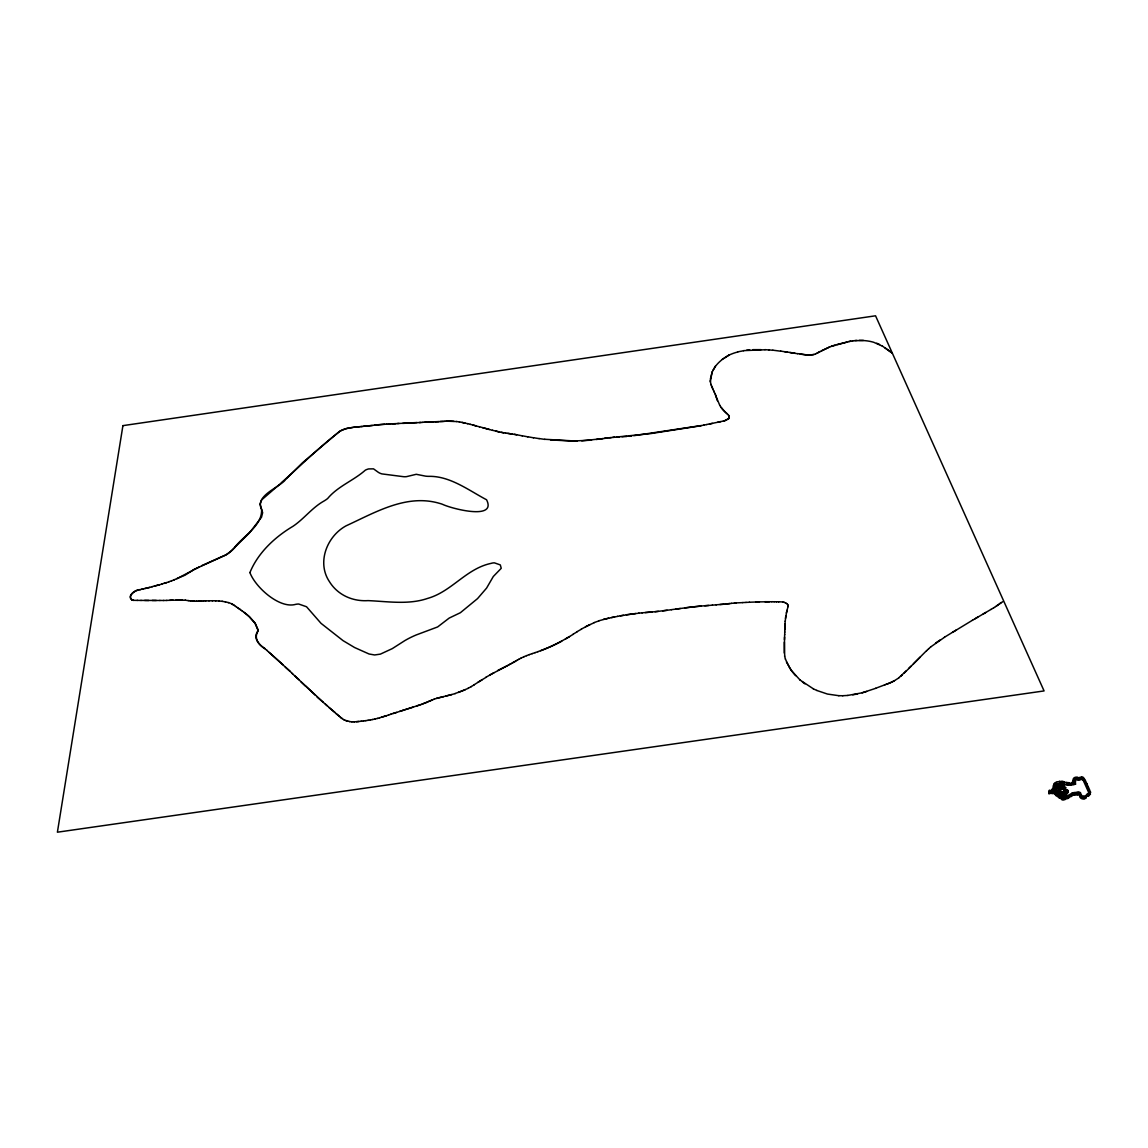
<?xml version="1.0" encoding="UTF-8"?>
<svg xmlns="http://www.w3.org/2000/svg" width="1148" height="1148" viewBox="0 0 1148 1148"><rect width="100%" height="100%" fill="white"/><g stroke="black" fill="none" stroke-linecap="round" stroke-linejoin="round"><path stroke-width="1.5" d="M788.102 606.632L788.002 605.613M784.83 632.074L784.974 623.924M784.888 629.549L785.16 621.168M1080.34 794.66L1080.34 794.603A5.223 3.645 10.1 0 0 1080.354 795.22L1081.717 797.831L1084.716 797.903A3.487 2.44 10.1 0 0 1085.764 797.257M1080.584 792.708L1080.569 792.766A5.223 3.645 10.1 0 0 1080.598 793.311L1081.961 795.923L1084.975 796.009A3.487 2.44 10 0 0 1086.022 795.349L1085.994 795.277M784.744 634.6L784.715 632.017M784.256 653.04L784.644 634.557M784.342 642.177L784.701 656.096M784.443 639.623L784.543 637.083M785.261 621.212L785.792 615.701M1075.733 784.027L1073.767 784.687M1053.175 789.035L1053.376 787.141M1054.639 792.909L1054.854 791.015M1055.199 789.207L1055.414 787.313M1055.342 790.412L1055.328 792.479M1055.658 788.432L1055.443 790.326A5.74 4.018 9.4 0 0 1054.926 791.962M1056.347 785.95L1055.873 789.752A2.64 1.851 9.3 0 0 1055.543 790.183M1056.217 787.7L1056.433 785.806M1055.787 795.076L1056.002 793.182M1056.117 787.872A1.765 1.234 9.1 0 0 1056.39 787.499L1056.921 785.103M1055.902 789.767A1.765 1.234 9.2 0 0 1056.174 789.394L1056.461 788.906A3.544 2.483 9.3 0 1 1056.892 788.303L1057.38 786.007A2.038 1.421 9.2 0 1 1057.652 785.634L1057.939 785.361A3.817 2.669 9.1 0 0 1058.37 784.902L1058.126 786.782A3.817 2.669 9.1 0 1 1057.71 787.241L1057.681 787.284M1057.437 784.586L1056.964 788.26M1057.724 785.548L1057.48 787.471A2.038 1.421 9.3 0 0 1057.136 787.887M1058.958 792.536L1058.915 792.493A3.3 2.31 9.4 0 1 1058.485 791.862L1058.427 789.25M1060.192 786.997C1058.112 787.327 1058.485 783.926 1060.408 785.103M1063.995 785.878C1060.666 783.381 1062.876 789.264 1059.432 789.207A4.692 3.286 9.5 0 0 1058.513 789.795L1058.671 789.924A3.3 2.31 9.4 0 0 1059.016 790.498L1058.901 792.479M1059.46 786.882L1059.604 784.199M1059.188 790.642L1059.547 788.375M1059.504 789.594L1059.475 792.981A5.453 3.803 9.5 0 0 1059.877 793.282M1059.59 792.034L1059.819 790.14M1059.934 788.949L1060.164 787.054L1061.871 786.524M1059.877 792.321L1060.092 790.427M1060.465 789.58C1061.312 784.414 1062.201 790.255 1060.135 789.738M1060.852 786.94L1061.068 785.045M1059.891 795.751L1060.293 793.11M1060.867 788.518L1061.096 786.624M1068.157 790.484L1066.191 789.35M1061.326 785.031L1061.312 786.983M1061.613 786.366L1061.843 784.471M1059.848 793.297A1.866 1.306 9.4 0 0 1061.01 793.612L1061.599 791.072M1063.765 787.772L1062.488 787.198L1062.718 785.304M1062.546 789.264L1062.775 787.37M1063.378 793.038L1063.593 791.144M1063.981 788.992L1064.196 787.083A1.909 1.335 9.4 0 0 1065.157 787.227L1064.497 786.165M1061.24 793.641L1061.642 793.684A8.108 5.668 9.3 0 0 1062.833 793.742L1063.794 791.833L1063.062 791.847A8.122 5.668 9.3 0 1 1062.015 791.804L1061.627 791.761M1060.967 795.578A7.548 5.281 9.5 0 0 1062.244 796.138L1063.077 796.138A2.999 2.109 9.5 0 0 1063.565 795.822L1063.78 793.914A3.243 2.267 9.6 0 1 1064.914 793.254L1065.416 792.924A1.464 1.019 9.6 0 1 1065.947 792.493L1065.717 794.387A1.464 1.019 9.6 0 0 1065.2 794.818L1064.253 793.483L1064.971 789.996M1064.598 794.359L1064.368 796.253A3.501 2.454 9.5 0 1 1063.823 796.655L1063.751 796.712M1064.842 793.153L1065.086 791.245L1064.397 791.632A1.851 1.292 9.4 0 1 1063.809 791.876M1065.086 792.837L1065.315 790.929M1065.2 792.665L1065.688 790.542A4.176 2.913 9.6 0 1 1066.621 789.967M1065.157 795.794L1065.416 792.924M1065.861 794.287L1066.09 792.393M1066.09 795.162L1066.32 793.268L1066.248 795.019M1067.052 790.513L1066.722 792.651A4.692 3.286 9.5 0 1 1066.506 793.397A4.879 3.415 9.4 0 1 1066.119 793.971L1066.09 794.014M1066.722 794.689L1066.951 792.794M710.311 379.256L712.205 371.981L715.434 366.083M1075.217 782.534L1074.011 783.151A5.295 3.674 9.6 0 0 1074.442 783.811L1074.686 781.917A5.295 3.674 9.6 0 1 1074.255 781.257L1074.6 782.362A7.003 4.865 9.4 0 1 1074.772 782.678L1074.844 782.836A4.736 3.286 9.6 0 0 1075.518 783.826M1078.89 779.635L1079.12 777.741M1079.264 794.732L1079.421 792.837M1083.109 778.172L1083.339 778.344A1.88 1.306 9.6 0 1 1083.655 778.803L1083.698 778.904A5.984 4.133 9.8 0 0 1083.841 779.234L1084.343 780.367L1084.372 778.272M1086.539 785.49L1086.783 783.596M1088.103 788.963L1088.347 787.069M785.533 618.471L786.925 610.32M786.394 613.046L788.002 606.589M1067.913 792.407L1065.918 791.245M723.484 420.914A11.767 6.802 -4.1 0 0 725.349 420.398L728.822 418.719L729.109 416.136M1053.85 788.791L1053.878 788.69A4.535 3.171 9.3 0 1 1054.022 788.389L1054.051 788.332A3.717 2.597 9 0 0 1054.223 787.915M712.09 371.866L710.354 381.897M1058.499 788.375L1058.513 788.346A2.368 1.65 9.3 0 1 1058.743 787.915M1058.298 790.211L1058.298 790.211A2.368 1.65 9.4 0 1 1058.513 789.795M1054.524 788.533L1054.309 790.427M1055.615 784.687L1055.615 784.687A8.768 6.127 8.8 0 1 1055.428 785.031M1055.83 782.793L1055.83 782.793A8.768 6.127 8.8 0 1 1055.643 783.137L1055.026 784.156A6.587 4.592 9.3 0 0 1054.797 784.658L1054.768 784.715A5.353 3.745 8.9 0 1 1054.524 785.218L1054.151 785.777A2.382 1.665 9.2 0 0 1053.835 786.538M1055.73 788.317L1055.744 788.274A2.64 1.851 9.3 0 1 1056.06 787.844M713.138 370L715.548 366.198A56.166 31.541 -3.2 0 1 722.479 359.338L729.31 354.789M1054.725 782.836L1054.251 783.639M1054.553 784.658L1054.079 785.447M1056.705 786.968L1056.734 786.925A3.544 2.483 9.3 0 1 1057.107 786.409M1089.567 792.393L1089.61 792.12A3.875 2.698 10.1 0 0 1089.466 791.747L1089.409 791.632M1055.313 785.232L1054.782 786.093A6.572 4.592 9.3 0 0 1054.582 786.552A5.338 3.745 9 0 1 1054.323 787.098L1053.993 787.585A2.382 1.665 9.2 0 0 1053.62 788.432M1053.39 785.232L1053.19 787.126M729.109 418.059L725.952 420.182M1066.219 792.235L1066.363 792.077A4.879 3.415 9.4 0 0 1066.75 791.517A4.707 3.286 9.4 0 0 1066.966 790.757M1085.936 796.956L1086.324 796.497A5.984 4.162 10.4 0 1 1087.084 795.794M234.809 547.166C244.065 535.456 262.074 525.712 261.629 509.698C254.727 495.735 277.601 488.503 285.135 480.151M235.096 547.237L232.484 549.978A34.483 20.348 -15.9 0 1 226.099 554.914L193.137 569.824M906.36 670.748L898.654 677.951M904.165 673.13L920.251 657.072M926.565 650.643L913.378 663.917M908.714 668.48L911.053 666.184M1089.237 794.373L1089.352 793.957A3.875 2.698 10.1 0 0 1089.208 793.641L1089.222 793.641M1051.511 789.623L1051.597 789.537A3.372 2.353 9.2 0 1 1052.214 789.121L1052.357 789.049M1051.396 791.56L1051.482 791.56A5.195 3.631 9.1 0 0 1051.941 791.56A3.961 2.784 9.3 0 1 1052.716 791.56A5.568 3.889 9.1 0 0 1053.649 791.632L1053.878 791.618A3.473 2.44 9.3 0 1 1055.572 791.89M1052.099 791.962L1052.185 791.876A3.76 2.64 9.3 0 1 1052.745 791.546L1052.802 791.503A2.712 1.894 9.1 0 0 1053.735 790.714L1053.677 790.585A4.535 3.171 9.3 0 1 1053.821 790.269L1053.835 790.226A3.717 2.597 9.1 0 0 1054.007 789.81L1054.065 789.551A2.296 1.607 9.1 0 0 1054.108 788.733M926.623 650.686L928.689 648.663M1051.338 791.474L1051.381 791.431A3.358 2.353 9.3 0 1 1051.999 791.015L1052.214 790.915M286.082 479.075L302.441 462.788L339.808 431.146A19.573 11.121 -12 0 1 347.04 428.333L354.058 427.257M900.577 676.43L902.385 674.823M928.746 648.706L930.885 646.726M1065.272 792.594L1065.459 792.436A4.176 2.913 9.7 0 1 1066.392 791.862M1068.759 796.138L1068.874 796.052A7.72 5.41 10 0 1 1069.276 795.751L1069.879 795.349M1067.712 797.573L1067.812 797.501A9.17 6.429 10 0 1 1068.372 797.085L1068.645 796.899M930.928 646.769L944.531 637.269M1068.659 796.224L1068.601 796.267A3.487 2.44 9.6 0 1 1067.64 796.798M1072.347 793.928L1071.773 794.373A6.17 4.305 9.6 0 1 1070.725 794.918L1070.596 794.961M1071.543 793.469L1071.5 793.512A5.754 4.018 9.5 0 1 1070.094 794.344L1070.022 794.359A4.362 3.057 9.8 0 0 1069.362 794.689L1068.601 795.191A9.17 6.429 10 0 0 1068.042 795.607L1067.999 795.636A3.616 2.526 9.6 0 1 1066.908 796.253L1066.808 796.238A3.257 2.282 9.8 0 0 1066.277 796.425A8.18 5.726 9.4 0 1 1065.703 796.655L1064.641 797.042M279.983 484.026L261.629 499.911L260.022 504.044L262.648 512.682L261.486 517.274L249.36 532.988L232.197 549.921A34.497 20.348 -15.9 0 1 225.812 554.857L201.574 565.734M722.365 359.224L723.154 358.621M1002.807 601.696L995.632 606.589M998.43 604.537L996.579 605.914M281.016 482.964C300.589 465.858 319.23 447.06 340.038 431.246A19.559 11.121 -12 0 1 347.27 428.434L352.694 427.415M999.363 603.848L1001.243 602.499M724.072 358.133L729.425 354.919A35.129 19.631 -3.6 0 1 737.748 351.991M935.534 643.095L940.528 639.737M1087.96 794.516L1089.825 792.823M1087.701 796.411L1089.122 795.464M898.726 677.98L894.479 680.649A41.457 27.997 1.5 0 1 887.39 683.921L886.385 684.222M1071.601 796.224L1071.629 796.21A6.156 4.305 9.6 0 1 1070.496 796.812L1070.323 796.87M1087.773 793.627L1088.993 792.794M1087.931 793.512L1087.457 793.842A5.984 4.162 10.3 0 0 1086.553 794.603M1087.314 795.664L1088.318 794.976M995.603 606.531L993.666 607.88M192.534 570.47L184.957 575.205L174.152 579.769M1088.806 795.664L1089.595 795.148M1069.319 797.473L1069.089 797.616A7.706 5.41 10 0 0 1068.645 797.946L1068.401 798.133A3.487 2.44 9.7 0 1 1067.41 798.692M474.167 684.725L482.131 679.774M1068.975 796.698L1069.132 796.583A4.348 3.057 9.9 0 1 1069.778 796.238A5.74 4.018 9.6 0 0 1071.17 795.492L1071.314 795.363A4.764 3.329 9.9 0 1 1072.763 794.574L1072.964 794.617A7.577 5.31 10 0 1 1074.069 794.459L1074.456 794.43A8.108 5.654 9.6 0 0 1074.901 794.387L1076.25 794.215M573.082 634.241L577.329 631.673M573.268 634.284L565.462 638.948M478.013 682.213L486.034 677.363M471.182 686.576L474.397 684.753M819.873 351.532L816.945 353.297M1066.047 787.7L1065.387 787.901M1065.818 789.594L1065.129 789.81M944.488 637.226L956.499 629.879M577.157 631.63L581.462 629.161M952.539 632.361L972.456 620.25M991.054 609.43L993.637 607.823M569.508 636.681L561.516 641.144A124.199 79.7 -9.7 0 1 540.55 650.672M485.805 677.334L493.956 672.728M972.5 620.293L977.766 617.107M991.025 609.387L983.119 614.08M975.14 618.729L985.745 612.472M1079.637 778.401L1078.919 778.387M516.959 660.287L518.709 659.426M517.174 660.315L512.309 662.927M489.751 674.995L507.789 665.496M515.624 661.205L509.167 664.635M1063.952 790.958L1063.88 792.766M581.275 629.118L589.957 624.598M1064.167 793.526L1064.21 793.512A1.851 1.292 9.5 0 1 1063.593 793.77M1050.133 792.837L1050.262 793.426A5.568 3.903 9.1 0 0 1050.736 793.44L1050.807 793.44M468.097 688.269L471.412 686.604M1063.938 794.832L1064.053 794.76A3.501 2.454 9.5 0 0 1064.612 794.359M518.494 659.397L521.307 658.034M510.96 663.831L497.758 670.489M821.466 350.8L829.717 347.012M585.466 626.751L594.377 622.603M428.534 701.557L434.418 699.089M1060.049 787.112L1059.647 787.313A4.707 3.286 9.4 0 0 1058.729 787.901M468.341 688.283L458.368 692.431M1052.946 789.652L1053.017 789.623A3.774 2.64 9.3 0 0 1052.372 789.967L1052.314 790.068A4.405 3.085 9 0 1 1051.252 790.699A3.645 2.554 9 0 1 1050.635 790.886L1050.635 790.886M432.165 699.964L422.378 704.011M521.106 657.991L523.99 656.785M815.424 353.971L829.645 346.883L846.794 342.118M199.537 566.811L176.835 578.721M465.17 689.819L454.995 693.564M427.587 702.131L421.115 704.442M523.789 656.742L526.745 655.651M875.58 688.312L884.606 684.911M594.205 622.56L598.955 620.853M171.468 580.773L174.467 579.826M526.53 655.623L529.529 654.618M1066.219 797.286L1064.842 797.774A2.999 2.109 9.6 0 1 1062 797.817M1065.99 799.18L1064.469 799.711A2.999 2.109 9.6 0 1 1061.771 799.711M875.651 688.341L862.205 692.804L847.784 695.43M168.77 581.749L171.784 580.831M537.766 651.677L540.751 650.701A124.156 79.671 -9.7 0 0 561.702 641.187M1064.469 798.908L1065.473 798.549A8.165 5.726 9.5 0 0 1065.99 798.348A3.257 2.282 9.8 0 1 1066.492 798.147L1066.65 798.104M884.534 684.882L885.539 684.581M885.452 684.552L886.457 684.251M1064.727 795.148L1064.756 795.134A3.229 2.267 9.7 0 0 1063.55 795.808M529.314 654.59L532.328 653.643M169.086 581.806L164.02 583.342M534.954 652.652L537.967 651.72M831.382 346.237L835.098 345.031M532.127 653.599L535.155 652.681M421.359 704.456L416.509 705.963M388.727 714.989L381.724 717.156M388.454 714.974L390.966 714.243M420.111 704.872L403.063 710.296M815.51 354.086L810.617 355.005M386.489 715.735L379.471 717.816M413.409 707.068L399.691 711.373M434.174 699.06L443.659 696.621M390.693 714.228L396.577 712.449M166.718 582.624L161.61 584.059M403.321 710.311L392.932 713.511M598.782 620.795L608.655 618.169M1060.824 785.132L1060.666 787.011M1050.334 790.943L1050.463 791.532A5.582 3.903 9 0 0 1050.951 791.546L1051.023 791.546M1081.029 777.727L1080.813 777.784A3.501 2.425 9.7 0 0 1079.823 778.229M1058.155 783.998L1060.637 783.783M455.239 693.593L445.754 696.075M862.119 692.775L866.683 691.44M161.925 584.117L154.363 586.054M436.455 698.328L451.795 694.612M159.515 584.806L151.938 586.7M377.204 718.433L379.73 717.83M152.268 586.757L144.806 588.522M138.851 590.072C134.804 590.316 127.471 595.912 131.848 599.787M149.843 587.403L140.085 589.627M837.007 344.5L850.826 341.2M140.415 589.685C135.708 588.981 125.921 596.415 132.293 600.031M374.922 718.992L377.477 718.447M603.532 619.317L614.596 616.978M737.647 351.862L743.674 350.757M141.663 589.254L143.242 588.881M1074.585 781.932L1072.806 782.247M1074.385 783.826L1071.213 784.328M717.902 422.134L723.599 421.015A11.767 6.802 -4.1 0 0 725.464 420.498M720.815 421.632L709.507 423.913M813.961 354.603L808.895 355.048M372.626 719.48L375.195 719.007M712.42 423.425L706.694 424.487M1073.409 793.426L1073.638 793.383A5.912 4.133 9.9 0 1 1074.341 793.268L1075.776 793.139M1073.179 795.32L1073.409 795.277A5.898 4.133 10 0 1 1074.112 795.162L1077.183 794.846M1073.05 792.751L1073.193 792.723A7.591 5.31 10 0 1 1074.313 792.565L1074.542 792.55M848.731 341.473L852.892 340.884M703.882 425.047L706.809 424.588M611.454 617.524L617.567 616.404M703.997 425.147L633.768 435.695M701.184 425.707L650.586 433.614L617.007 436.986M617.409 616.347L623.536 615.299M370.316 719.911L372.899 719.495M852.777 694.841L857.556 693.937M620.379 615.787L635.748 613.506M367.991 720.298L370.589 719.925M626.363 614.74L638.977 613.176M602.901 438.622L581.735 440.818M596.243 439.483L606.216 438.192M365.667 720.643L368.264 720.313M743.574 350.628L764.999 349.767M1072.591 782.276L1071.859 782.376M1073.265 782.907L1071.773 783.094A6.458 4.477 9.3 0 1 1071.098 783.166L1070.955 783.166A7.089 4.936 9.6 0 0 1069.965 783.237L1069.821 783.266A6.96 4.822 9.3 0 1 1066.822 783.123L1065.602 782.864A6.687 4.664 9.4 0 0 1065.143 782.764L1065 782.735A4.85 3.372 9.2 0 1 1064.239 782.549L1064.167 782.52M1073.036 784.802L1071.615 784.988A6.458 4.477 9.4 0 1 1070.869 785.06L1070.869 785.06M671.437 609.66L680.377 608.512M671.594 609.703L662.654 610.808M675.842 609.057L689.173 607.392A281.332 209.438 -1.9 0 1 701.112 606.115M1075.82 793.125L1079.048 792.837M363.342 720.958L365.954 720.657M667.203 610.291L655.006 611.697M684.624 607.88L689.03 607.335A281.447 209.539 -1.9 0 1 700.969 606.058L708.66 605.47M604.393 438.292L607.88 438.005M729.941 603.561L725.192 604.035M726.727 603.862L731.477 603.389M361.017 721.231L363.629 720.958M612.745 437.359L614.41 437.173M614.553 437.273L609.401 437.718M1076.494 792.321L1075.217 792.479A8.122 5.654 9.6 0 1 1074.686 792.536L1074.686 792.536M372.354 425.478L360.687 426.568M852.82 340.755L863.468 340.554A27.609 15.182 -1.5 0 1 873.757 342.305L882.338 346.108M607.737 437.905L611.224 437.646M658.392 611.396L645.291 612.544M361.304 721.245L356.382 721.705M374.305 425.133L378.653 424.688A107.969 63.872 -11.9 0 1 384.537 424.215L386.618 424.215M731.348 603.331L734.562 603.087M363.428 426.324L378.869 424.789A107.926 63.858 -11.9 0 1 384.767 424.315M746.63 350.197L749.744 349.882M1057.652 781.989L1057.81 781.975A7.318 5.109 9.3 0 1 1058.485 781.932L1060.709 781.888M1057.437 783.883L1057.581 783.869A7.304 5.109 9.3 0 1 1058.269 783.826L1058.729 783.811M353.828 427.142L358.176 426.884M358.98 721.489L354.043 721.848M725.321 604.092L719.868 604.508M629.147 436.297L631.529 436.068M638.805 613.118L642.206 612.874M591.55 440.172L572.063 441.047L550.552 439.928M355.206 427.013L359.539 426.783M723.771 604.235L716.079 604.809M642.048 612.817L651.935 612.056M1078.087 792.192L1077.097 792.264M1076.48 794.201L1078.072 794.072A7.907 5.525 10.1 0 1 1078.919 794.043L1079.077 794.043A6.084 4.233 9.8 0 0 1079.551 794.029M362.294 426.554L359.31 426.683M1076.967 792.995L1078.316 792.177A7.907 5.525 10.1 0 1 1079.163 792.149L1079.321 792.149A6.099 4.233 9.8 0 0 1079.794 792.134M704.743 605.728L712.434 605.168M712.305 605.111L716.209 604.867M1077.412 794.832L1078.804 794.746M614.611 437.144L619.561 436.943M626.751 436.484L621.958 436.8M734.433 603.03L736.112 602.973M854.901 340.526L856.996 340.382M443.472 421.416L435.279 421.732M444.965 421.33L440.272 421.503M444.764 421.216L447.95 421.187A34.081 19.731 -10.1 0 1 453.833 421.302M735.983 602.915L742.756 602.614M842.732 695.717L847.884 695.444M386.402 424.1L388.483 424.114M397.38 423.555L399.059 423.469M416.982 422.55L391.97 423.827M395.902 423.741L390.119 423.913M402.647 423.397L423.052 422.364M419.149 422.55L421.101 422.45M742.627 602.557L746.085 602.442M388.254 423.999L390.334 424.014M422.837 422.263L426.755 422.191M169.732 600.289L182.475 600.045M173.19 600.203L166.618 600.404M745.956 602.384L749.414 602.284M424.803 422.163L438.981 421.689M749.285 602.226L759.416 601.896M1061.24 781.874L1061.326 781.874A3.645 2.54 9.3 0 1 1062.861 782.075L1064.612 781.946M1061.025 783.768L1061.096 783.768A3.645 2.54 9.3 0 1 1062.632 783.969L1064.383 783.84M1070.711 785.06L1070.567 785.074A7.089 4.936 9.7 0 0 1069.735 785.132L1069.663 785.146A6.945 4.822 9.3 0 1 1066.592 785.017L1065.373 784.758A6.673 4.664 9.4 0 0 1064.928 784.658L1064.77 784.629A4.85 3.372 9.3 0 1 1064.009 784.443L1063.507 784.271M446.271 421.144L456.703 421.574M428.29 422.019L430.041 421.947M431.992 421.976L433.743 421.904M203.569 601.007L198.848 601.121M203.268 600.949L205.793 600.921M752.901 349.666L761.009 349.652M201.359 601.093L196.652 601.165M755.958 601.954L769.605 601.724M205.478 600.863L209.166 600.835M1058.499 783.826L1059.948 783.094M175.988 600.017L185.488 600.232M1060.178 781.2L1059.174 781.228M577.057 441.105L544.74 439.282M163.533 600.447L166.934 600.461M208.864 600.777L212.538 600.791M1053.663 793.512L1053.505 793.512A5.553 3.889 9.1 0 1 1052.572 793.483L1052.587 793.483M764.927 601.696L771.886 601.753M152.196 600.433L160.074 600.49M156.3 600.476L144.648 600.418M148.752 600.476L140.888 600.404M159.759 600.433L163.848 600.504M196.968 601.222L192.319 601.064M859.12 340.325L863.411 340.425M137.129 600.361L141.218 600.447M778.645 601.796L781.056 601.882A7.261 4.793 -1.5 0 1 783.008 602.097M838.786 695.674L842.819 695.745M771.772 601.696L774.183 601.782M133.383 600.318L137.459 600.418M774.068 601.724L776.464 601.81M776.364 601.767L778.76 601.853M212.237 600.734L215.867 600.849M351.776 721.805L354.316 721.862M1051.195 793.455L1051.267 793.455A5.18 3.631 9.1 0 0 1051.726 793.455L1051.812 793.455A3.961 2.784 9.3 0 1 1052.501 793.455M194.787 601.208L190.195 600.878M808.981 355.177L797.53 353.598M215.566 600.791L219.153 601.021M764.898 349.638L768.973 349.982M838.887 695.702L827.45 694.052L816.745 690.436M768.887 349.867L772.948 350.312M132.91 600.275L133.713 600.375M218.852 600.964L222.368 601.351M349.609 721.59L352.063 721.819M772.848 350.183L780.855 351.231M807.202 355.091L800.185 354.115M539 438.536L544.913 439.397M507.789 433.356L516.7 434.791M185.172 600.189L188.416 600.634M1059.776 784.314L1060.307 786.323L1059.403 786.107M1062.718 786.667L1063.622 786.925M505.608 433.054L512.367 434.059M780.769 351.101L787.37 352.178M456.502 421.474L459.501 421.976M188.1 600.576L190.511 600.935M1062.158 788.504C1064.21 789.68 1061.9 784.084 1063.837 785.031M533.303 437.689L539.173 438.636M784.715 351.661L794.961 353.211M789.924 352.565L797.616 353.728M505.794 433.155L501.289 432.337M527.678 436.742L533.49 437.79M222.066 601.294L225.496 601.882M503.613 432.825L495.836 431.103M514.361 434.288L522.254 435.838M522.082 435.738L527.85 436.857M459.315 421.876L464.983 423.067M349.882 721.59L345.562 720.542M462.07 422.378L467.666 423.712M1078.618 778.315L1075.332 778.186L1074.844 780.468A7.003 4.865 9.4 0 1 1075.016 780.784L1075.088 780.941M1078.374 780.21L1075.705 779.894L1074.083 780.898M499.38 432.007L492.492 430.27M1065.947 782.247L1066.765 782.434A5.984 4.147 9.3 0 0 1069.118 782.663M782.893 602.026L784.443 602.442M132.422 600.146L133.24 600.318M225.195 601.825L228.524 602.628M467.48 423.612L470.35 424.387M492.679 430.371L482.619 427.644M470.149 424.286L476.276 425.965M472.818 424.99L479.534 426.855M489.378 429.51L479.347 426.74M1063.249 781.501L1062.876 781.386A3.588 2.497 9.2 0 0 1061.627 781.171M1063.019 783.395L1062.675 783.295A3.588 2.497 9.3 0 0 1061.398 783.065M347.815 721.174L343.697 719.71M1058.528 791.89L1059.087 792.264A5.266 3.688 9.4 0 0 1060.278 793.125M1064.44 781.888L1063.565 781.616M1058.298 793.785L1058.872 794.158A5.266 3.688 9.5 0 0 1060.049 795.019M1063.235 783.467L1064.182 783.768M231.451 603.705L236.545 606.89M228.222 602.571L231.437 603.647M784.342 602.384L785.663 602.887M231.595 603.705L234.594 605.527M1062.029 794.832L1061.728 794.717A7.821 5.467 9.5 0 1 1061.053 794.416L1060.896 794.33M131.963 599.974L132.752 600.203M876.742 343.238L879.598 344.5M813.301 688.843L816.845 690.45M1057.007 792.364L1056.605 792.149A13.317 9.284 9.3 0 1 1055.586 791.532L1055.242 791.302M1056.791 794.258L1056.605 794.172A2.44 1.708 9.4 0 1 1056.074 793.44M1060.652 796.21L1060.824 796.31A7.806 5.467 9.5 0 0 1061.455 796.583L1060.422 796.64L1061.125 796.224M1064.311 788.088L1065.014 789.106A1.909 1.335 9.4 0 1 1063.981 788.977M813.415 688.857L799.912 679.932M1056.447 794.072L1056.232 793.957A13.302 9.284 9.4 0 1 1055.371 793.426L1054.983 793.168M785.548 602.829L787.37 604.063M343.984 719.724L340.339 717.371M1061.756 798.664L1061.24 799.209M884.807 347.657L891.637 352.623M1061.47 797.315L1060.652 796.798M890.92 352.077L892.269 353.039M890.317 351.79L882.281 345.978M1060.551 793.254L1060.365 795.162M1061.053 796.181L1058.858 795.607M1057.609 794.789L1059.676 795.248M1060.393 796.626L1059.36 795.937M1059.188 794.933L1058.212 794.287A6.745 4.75 9.4 0 0 1057.724 793.986L1057.466 793.828A1.837 1.292 9.4 0 1 1056.992 793.182L1056.935 793.081M1059.217 796.985L1057.939 796.152A6.745 4.75 9.4 0 0 1057.495 795.88L1057.308 795.765A1.837 1.292 9.4 0 1 1056.777 795.076L1056.748 795.033M1057.394 796.669L1059.633 797.272M1058.772 797.587L1061.455 798.463L1059.26 797.917M236.244 606.847L240.463 609.645M238.21 608.21L242.415 611.037M802.409 681.969L804.949 683.864M242.113 610.994L244.323 612.472A145.165 91.481 -19.7 0 1 249.618 616.892L255.243 623.249L257.956 629.506A14.967 9.457 -16.4 0 1 257.999 631.156C253.493 638.188 258.687 644.846 264.987 648.52M1082.751 779.98L1083.195 780.324A1.937 1.335 9.7 0 1 1083.425 780.74L1083.454 780.798A5.984 4.133 9.8 0 0 1083.597 781.128L1083.812 781.616M342.233 718.662L336.149 713.697M1059.432 790.872L1059.69 791.087A5.453 3.803 9.4 0 0 1060.092 791.388A1.88 1.306 9.4 0 0 1061.226 791.718M335.029 712.506L317.121 697.066M1058.456 792.751L1059.087 793.239A4.664 3.257 9.4 0 0 1059.819 793.67L1059.59 795.564A4.664 3.257 9.5 0 1 1058.872 795.134L1058.212 794.617M329.132 707.67L339.234 716.151M267.254 650.5C260.768 646.166 252.23 639.536 257.697 631.113A14.967 9.457 -16.4 0 0 257.669 629.463L254.956 623.206L249.317 616.835A145.222 91.51 -19.7 0 0 244.022 612.415M325.386 704.14L327.395 705.92M323.377 702.389L294.62 675.785M266.967 650.457L283.197 664.922M269.22 652.466L290.214 671.422M315.456 695.315L305.325 685.758M285.249 667.045L292.568 673.618M800.013 679.96L791.403 670.561L786.452 662.009M292.266 673.589L299.284 679.932M721.231 407.54A75.251 42.591 -2.7 0 0 727.301 413.926L728.205 414.801M301.006 681.84L305.038 685.729M728.105 414.686L728.808 415.547M719.681 405.287L721.346 407.655A75.223 42.591 -2.7 0 0 727.416 414.041M787.27 604.006L787.872 604.809M719.796 405.402L715.721 395.73A15.455 8.825 -4.5 0 0 715.419 394.754M728.707 415.433L729.224 416.25M1058.356 791.618L1058.198 791.101A3.014 2.109 9.4 0 1 1058.169 790.355M1089.093 790.915L1084.415 780.525M1089.983 793.168L1085.018 782.118M1089.079 793.368L1088.72 792.536M1085.047 779.736L1089.997 790.728M1088.347 791.718L1084.171 782.419M713.683 390.865L714.372 392.272M713.095 389.574L713.798 390.98M714.257 392.157L714.946 393.577M713.209 389.703L711.961 387.005M714.831 393.463L715.52 394.869A15.455 8.825 -4.5 0 1 715.835 395.845L717.385 400.738M712.635 388.411L711.43 385.714M710.899 384.422L711.545 385.828M785.375 659.052L789.609 667.792A89.702 60.012 1.5 0 0 795.636 675.655M711.014 384.537L710.138 380.462M787.758 604.752L788.116 605.67M784.601 656.053L785.476 659.096M1079.637 793.311L1079.766 794.258A3.702 2.583 10.1 0 0 1084.917 797.114M1079.421 795.42L1079.737 794.072M1067.597 793.254A4.219 2.956 9.5 0 0 1067.683 792.809L1067.956 790.843A4.219 2.956 9.5 0 1 1067.827 791.359M1063.464 796.856A1.636 1.148 9.6 0 1 1062.101 796.827M1063.694 794.961A1.636 1.148 9.5 0 1 1062.331 794.933M1057.021 794.373A1.55 1.091 9.4 0 0 1058.069 794.502L1058.298 792.608A1.55 1.091 9.3 0 1 1057.236 792.479M1053.993 791.79A5.539 3.875 9.4 0 1 1054.065 791.13M1054.208 789.896A5.539 3.875 9.3 0 1 1054.28 789.236M1064.741 789.81A2.899 2.023 9.4 0 1 1063.679 789.609L1063.909 787.715A2.899 2.023 9.4 0 0 1064.971 787.915M1084.673 799.008A3.702 2.583 10.1 0 1 1079.622 796.167M1086.123 798.09A3.329 2.325 10.1 0 1 1085.52 798.434M1090.356 793.885A2.138 1.478 10.2 0 1 1090.356 794.402M1086.381 796.181A3.329 2.325 10.1 0 1 1085.764 796.54M1090.614 791.976A2.138 1.478 10.1 0 1 1090.614 792.507M1056.275 795.923A2.44 1.708 9.4 0 1 1055.859 795.334M1072.261 795.707A2.253 1.579 9.9 0 1 1072.562 795.507M1072.505 793.813A2.253 1.579 9.8 0 1 1072.792 793.612M1049.2 793.986A1.636 1.148 9.2 0 1 1048.712 793.469M1048.684 792.68A1.636 1.148 9.2 0 1 1049.688 792.034M1054.998 794.545A6.773 4.764 9.3 0 1 1055.356 794.775M1049.416 792.091A1.636 1.148 9.1 0 1 1048.913 791.575M1048.885 790.785A1.636 1.148 9.1 0 1 1049.903 790.14M1055.213 792.651A6.773 4.764 9.3 0 1 1055.572 792.881M1068.888 784.558A5.97 4.147 9.3 0 1 1066.549 784.299M1053.921 784.256A6.673 4.664 9.3 0 1 1054.079 783.926M1073.165 782.405A3.918 2.727 9.6 0 1 1073.897 779.722A3.918 2.727 9.6 0 1 1077.685 779.191M1073.394 780.511A3.932 2.727 9.5 0 1 1074.141 777.827A3.932 2.727 9.5 0 1 1077.929 777.296M1080.756 778.875A2.511 1.736 9.7 0 1 1083.066 779.277M1079.149 779.449A3.43 2.382 9.7 0 1 1079.651 779.205M1081 776.966A2.511 1.736 9.6 0 1 1083.31 777.383M1079.393 777.555A3.43 2.382 9.6 0 1 1079.895 777.311M1063.794 793.928A2.999 2.109 9.4 0 1 1063.306 794.244L1062.46 794.244A7.562 5.281 9.5 0 1 1061.183 793.684M1055.586 792.665A12.599 8.797 9.4 0 0 1057.308 793.742L1057.538 791.833A12.614 8.797 9.3 0 1 1055.801 790.771M1055.141 790.068A5.74 4.018 9.4 0 1 1055.672 788.446M1058.37 789.207A3.014 2.109 9.4 0 1 1058.384 788.461M1082.837 779.923A1.88 1.306 9.7 0 0 1080.727 779.535L1080.584 779.693A3.487 2.425 9.7 0 0 1079.594 780.123M1055.414 784.558A2.784 1.937 9.2 0 1 1056.734 783.668M1052.142 791.991A4.405 3.085 9 0 1 1051.037 792.594M1053.649 793.412A3.473 2.44 9.3 0 1 1055.356 793.785M1055.256 793.914A5.984 4.219 9.3 0 1 1056.777 794.875M1064.526 799.051A3.286 2.296 9.6 0 1 1061.957 799.223M1067.755 797.602A3.616 2.526 9.6 0 1 1066.679 798.161M1080.957 777.641A1.88 1.306 9.6 0 1 1083.081 778.028M1075.762 781.932A4.736 3.286 9.6 0 1 1075.073 780.941M1055.629 782.663A2.784 1.937 9.1 0 1 1056.949 781.774M1054.323 786.839A2.296 1.607 9.1 0 1 1054.251 787.643M1053.95 788.82A2.712 1.894 9.1 0 1 1053.032 789.637M1055.471 792.02A5.998 4.219 9.3 0 1 1056.992 792.981M1064.756 797.157A3.286 2.296 9.5 0 1 1062.187 797.329M1071.5 793.44A4.764 3.329 9.9 0 1 1072.993 792.68M894.479 680.649A41.471 28.011 1.5 0 1 887.304 683.892M249.92 572.579C255.2 587.001 279.394 609.043 295.639 604.365A9.241 5.84 -14.9 0 1 298.738 604.035L306.53 606.747L321.038 623.35L343.094 640.67L354.617 647.544L369.082 654.001L374.621 654.963L380.375 654.13L392.286 648.62L404.871 640.584A70.918 48.087 -11.8 0 1 416.164 634.973L437.646 626.937L449.198 618.069L460.377 612.716L477.554 598.596L486.58 588.106L493.31 576.497L501.231 568.317L500.313 564.916L494.444 562.864A6.845 4.362 -9.6 0 0 491.129 563.367C466.059 568.647 451.767 591.607 427.63 598.409C408.688 604.953 387.751 601.466 368.092 600.619C352.565 601.638 337.627 594.951 329.39 581.577C316.618 562.534 326.922 536.216 346.108 525.813C375.382 512.395 406.679 493.482 439.885 503.47A21.654 13.188 -10.9 0 1 443.042 504.546C452.341 508.822 496.984 520.446 486.565 499.767C468.714 490.311 450.432 476.233 429.539 476.334A16.818 9.887 -10.5 0 1 425.363 476.104L416.25 474.296L406.607 476.621A9.27 5.453 -11.1 0 1 402.761 476.592L381.868 473.894A16.359 9.543 -11.3 0 1 378.252 472.273L373.531 468.858L368.68 468.915A9.6 5.625 -11.9 0 0 365.351 470.149C353.527 480.668 337.828 486.207 327.611 498.562A26.275 15.369 -13.3 0 1 323.808 501.131C312.113 507.674 304.033 518.882 292.998 526.286C274.889 537.034 257.941 552.848 249.92 572.579M122.922 425.635L57.4 832.2L1044.077 690.924L875.551 315.8L122.922 425.635"/></g></svg>
